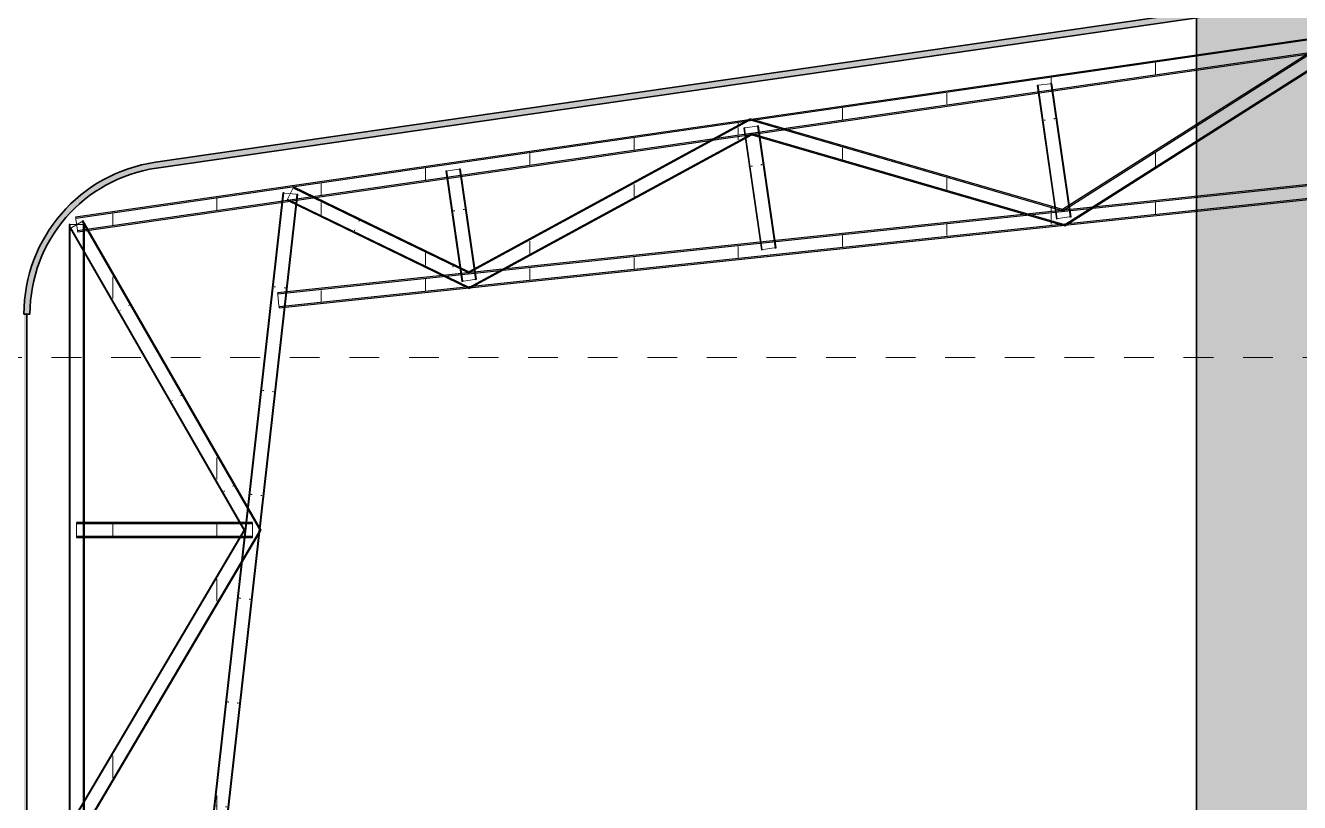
# Model space of a CAD drawing. Header units: metres. Extents: x 3 to 183, y -124 to 10.
# Drawn here: x 169.459 to 173.736, y 2.506 to 5.114 of the extents above; entities that cross this region are included whole.
import ezdxf

# ---------------------------------------------------------------- set-up
doc = ezdxf.new("R2010")
doc.units = ezdxf.units.M
doc.linetypes.add('Centre', pattern=[0.03175, 0.00635, -0.00475, 0.0159, -0.00475])
for name, color, linetype, lineweight in [('A-FLOR-LEVL', 7, 'Continuous', 9), ('A-GENM', 7, 'Continuous', 9), ('A-ROOF', 7, 'Continuous', 9), ('I-WALL', 7, 'Continuous', 9)]:
    doc.layers.add(name, color=color, linetype=linetype, lineweight=lineweight)
pattern_1 = [(90, (99.052, 0), (-0.35, 2e-17), [])]

# ---------------------------------------------------------------- blocks, each defined once
blk = doc.blocks.new('FP_550-Elevación 03')
at = {"layer": 'A-GENM', "color": 116, "true_color": 0x008040}
blk.add_line((93.3539, 4.491), (93.3532, 4.491), dxfattribs=at)
blk = doc.blocks.new('FP_551-Elevación 03')
at = {"layer": 'A-GENM', "color": 116, "true_color": 0x008040}
blk.add_line((93.4046, 4.4976), (93.4038, 4.4976), dxfattribs=at)
blk = doc.blocks.new('FP_552-Elevación 03')
at = {"layer": 'A-GENM', "color": 116, "true_color": 0x008040}
blk.add_line((94.3528, 4.6414), (94.3522, 4.6414), dxfattribs=at)
blk = doc.blocks.new('FP_553-Elevación 03')
at = {"layer": 'A-GENM', "color": 116, "true_color": 0x008040}
blk.add_line((94.4038, 4.6478), (94.4032, 4.6479), dxfattribs=at)
blk = doc.blocks.new('FP_554-Elevación 03')
at = {"layer": 'A-GENM', "color": 116, "true_color": 0x008040}
for p, q in [((95.3355, 4.7959), (95.3352, 4.7959)), ((95.336, 4.7958), (95.3355, 4.7959)), ((95.3366, 4.7958), (95.336, 4.7958))]:
    blk.add_line(p, q, dxfattribs=at)
blk = doc.blocks.new('FP_555-Elevación 03')
at = {"layer": 'A-GENM', "color": 116, "true_color": 0x008040}
for p, q in [((95.3862, 4.8024), (95.3856, 4.8024)), ((95.3867, 4.8023), (95.3862, 4.8024)), ((95.387, 4.8023), (95.3867, 4.8023))]:
    blk.add_line(p, q, dxfattribs=at)
blk = doc.blocks.new('FP_556-Elevación 03')
at = {"layer": 'A-GENM', "color": 116, "true_color": 0x008040}
for p, q in [((92.1215, 3.4455), (92.1215, 4.3502)), ((92.1215, 2.5143), (92.1215, 3.3956)), ((92.1215, 1.4541), (92.1215, 2.2776)), ((92.1215, 0.5811), (92.1215, 1.4044)), ((92.1215, -0.5516), (92.1215, 0.072))]:
    blk.add_line(p, q, dxfattribs=at)
blk = doc.blocks.new('FP_557-Elevación 03')
at = {"layer": 'A-GENM', "color": 116, "true_color": 0x008040}
for p, q in [((92.7516, 4.2373), (92.7524, 4.2373)), ((92.7124, 3.8889), (92.7131, 3.889)), ((92.6731, 3.5406), (92.6738, 3.5406)), ((92.6338, 3.1922), (92.6346, 3.1922)), ((92.5945, 2.8438), (92.5953, 2.8438)), ((92.5552, 2.4955), (92.556, 2.4955)), ((92.516, 2.1471), (92.5167, 2.1471)), ((92.4767, 1.7987), (92.4774, 1.7987)), ((92.4774, 1.7987), (92.4777, 1.7987)), ((92.3981, 1.102), (92.3989, 1.102)), ((92.3588, 0.7536), (92.3596, 0.7536)), ((92.3196, 0.4052), (92.3203, 0.4052)), ((92.2803, 0.0569), (92.281, 0.0569)), ((92.241, -0.2915), (92.2418, -0.2915))]:
    blk.add_line(p, q, dxfattribs=at)
blk = doc.blocks.new('FP_558-Elevación 03')
at = {"layer": 'A-GENM', "color": 116, "true_color": 0x008040}
for p, q in [((92.8025, 4.2325), (92.8032, 4.2325)), ((92.7632, 3.8841), (92.764, 3.8842)), ((92.7239, 3.5358), (92.7247, 3.5358)), ((92.6846, 3.1874), (92.6854, 3.1874)), ((92.6454, 2.839), (92.6461, 2.839)), ((92.6061, 2.4906), (92.6068, 2.4906)), ((92.5668, 2.1423), (92.5676, 2.1423)), ((92.5275, 1.7939), (92.5283, 1.7939)), ((92.4882, 1.4455), (92.489, 1.4455)), ((92.449, 1.0971), (92.4497, 1.0971)), ((92.4097, 0.7487), (92.4104, 0.7488)), ((92.3704, 0.4004), (92.3712, 0.4004)), ((92.3311, 0.052), (92.3319, 0.052)), ((92.2918, -0.2964), (92.2926, -0.2964))]:
    blk.add_line(p, q, dxfattribs=at)
blk = doc.blocks.new('M_Cercha-Bodega - M_Cercha-Bodega-2112394-Elevación 03')
at = {"layer": 'A-GENM', "color": 8, "true_color": 0x808080}
for name in ['FP_554-Elevación 03', 'FP_555-Elevación 03', 'FP_552-Elevación 03', 'FP_553-Elevación 03', 'FP_550-Elevación 03', 'FP_551-Elevación 03', 'FP_556-Elevación 03', 'FP_557-Elevación 03', 'FP_558-Elevación 03']:
    blk.add_blockref(name, (0, 0), dxfattribs=at)
blk = doc.blocks.new('FP_570-Elevación 03')
at = {"layer": 'A-GENM', "color": 116, "true_color": 0x008040}
for p, q in [((92.2696, 4.1742), (92.2723, 4.1758)), ((92.4443, 3.8708), (92.4469, 3.8724)), ((92.619, 3.5674), (92.6216, 3.569))]:
    blk.add_line(p, q, dxfattribs=at)
blk = doc.blocks.new('FP_571-Elevación 03')
at = {"layer": 'A-GENM', "color": 116, "true_color": 0x008040}
for p, q in [((92.24, 4.1572), (92.2426, 4.1587)), ((92.4146, 3.8538), (92.4173, 3.8554)), ((92.5893, 3.5504), (92.5919, 3.552))]:
    blk.add_line(p, q, dxfattribs=at)
blk = doc.blocks.new('FP_574-Elevación 03')
at = {"layer": 'A-GENM', "color": 116, "true_color": 0x008040}
for p, q in [((93.3933, 4.4959), (93.3937, 4.496)), ((93.3937, 4.496), (93.3944, 4.4962)), ((93.3944, 4.4962), (93.3952, 4.4963)), ((93.3952, 4.4963), (93.3963, 4.4965)), ((93.3963, 4.4965), (93.3974, 4.4968))]:
    blk.add_line(p, q, dxfattribs=at)
blk = doc.blocks.new('FP_575-Elevación 03')
at = {"layer": 'A-GENM', "color": 116, "true_color": 0x008040}
for p, q in [((93.3605, 4.4913), (93.3616, 4.4915)), ((93.3616, 4.4915), (93.3626, 4.4917)), ((93.3626, 4.4917), (93.3635, 4.4919)), ((93.3635, 4.4919), (93.3642, 4.492)), ((93.3642, 4.492), (93.3646, 4.4921))]:
    blk.add_line(p, q, dxfattribs=at)
blk = doc.blocks.new('FP_576-Elevación 03')
at = {"layer": 'A-GENM', "color": 116, "true_color": 0x008040}
for p, q in [((94.3923, 4.6461), (94.3926, 4.6462)), ((94.3926, 4.6462), (94.3931, 4.6463)), ((94.3931, 4.6463), (94.3938, 4.6465)), ((94.3938, 4.6465), (94.3946, 4.6467)), ((94.3946, 4.6467), (94.3955, 4.6469)), ((94.3955, 4.6469), (94.3965, 4.647))]:
    blk.add_line(p, q, dxfattribs=at)
blk = doc.blocks.new('FP_577-Elevación 03')
at = {"layer": 'A-GENM', "color": 116, "true_color": 0x008040}
for p, q in [((94.3596, 4.6414), (94.3606, 4.6416)), ((94.3606, 4.6416), (94.3615, 4.6418)), ((94.3615, 4.6418), (94.3623, 4.642)), ((94.3623, 4.642), (94.3629, 4.6421)), ((94.3629, 4.6421), (94.3634, 4.6422)), ((94.3634, 4.6422), (94.3637, 4.6423))]:
    blk.add_line(p, q, dxfattribs=at)
blk = doc.blocks.new('FP_578-Elevación 03')
at = {"layer": 'A-GENM', "color": 116, "true_color": 0x008040}
for p, q in [((95.3754, 4.8005), (95.3755, 4.8006)), ((95.3755, 4.8006), (95.3758, 4.8007)), ((95.3758, 4.8007), (95.3761, 4.8008)), ((95.3761, 4.8008), (95.3766, 4.8009)), ((95.3766, 4.8009), (95.3771, 4.801)), ((95.3771, 4.801), (95.3776, 4.8012)), ((95.3776, 4.8012), (95.3783, 4.8013)), ((95.3783, 4.8013), (95.3789, 4.8015)), ((95.3789, 4.8015), (95.3796, 4.8016))]:
    blk.add_line(p, q, dxfattribs=at)
blk = doc.blocks.new('FP_579-Elevación 03')
at = {"layer": 'A-GENM', "color": 116, "true_color": 0x008040}
for p, q in [((95.3428, 4.7956), (95.3434, 4.7957)), ((95.3434, 4.7957), (95.3441, 4.7959)), ((95.3441, 4.7959), (95.3447, 4.796)), ((95.3447, 4.796), (95.3453, 4.7962)), ((95.3453, 4.7962), (95.3458, 4.7963)), ((95.3458, 4.7963), (95.3462, 4.7964)), ((95.3462, 4.7964), (95.3465, 4.7965)), ((95.3465, 4.7965), (95.3468, 4.7966)), ((95.3468, 4.7966), (95.3469, 4.7967))]:
    blk.add_line(p, q, dxfattribs=at)
blk = doc.blocks.new('FP_580-Elevación 03')
at = {"layer": 'A-GENM', "color": 116, "true_color": 0x008040}
for p, q in [((93.0427, 4.4556), (93.044, 4.4583)), ((93.3577, 4.3029), (93.359, 4.3057))]:
    blk.add_line(p, q, dxfattribs=at)
blk = doc.blocks.new('FP_581-Elevación 03')
at = {"layer": 'A-GENM', "color": 116, "true_color": 0x008040}
for p, q in [((93.0277, 4.4248), (93.029, 4.4276)), ((93.3427, 4.2722), (93.3433, 4.2734))]:
    blk.add_line(p, q, dxfattribs=at)
blk = doc.blocks.new('FP_582-Elevación 03')
at = {"layer": 'A-GENM', "color": 116, "true_color": 0x008040}
for p, q in [((92.1215, 4.4275), (92.1215, 4.444)), ((92.1215, 4.3566), (92.1215, 4.4243)), ((92.1215, 3.4455), (92.1215, 4.3502)), ((92.1215, 3.3986), (92.1215, 3.4424)), ((92.1215, 2.5143), (92.1215, 3.3956)), ((92.1215, 2.4458), (92.1215, 2.508)), ((92.1215, 2.4222), (92.1215, 2.4428)), ((92.1215, 2.399), (92.1215, 2.4129)), ((92.1215, 2.2868), (92.1215, 2.396)), ((92.1215, 1.4541), (92.1215, 2.2776)), ((92.1215, 1.4073), (92.1215, 1.4512)), ((92.1215, 0.5811), (92.1215, 1.4044)), ((92.1215, 0.463), (92.1215, 0.5719)), ((92.1215, 0.4458), (92.1215, 0.4598)), ((92.1215, 0.4313), (92.1215, 0.4367)), ((92.1215, 0.0948), (92.1215, 0.4086)), ((92.1215, -0.5516), (92.1215, 0.072))]:
    blk.add_line(p, q, dxfattribs=at)
blk = doc.blocks.new('FP_583-Elevación 03')
at = {"layer": 'A-GENM', "color": 116, "true_color": 0x008040}
for p, q in [((92.7923, 4.2338), (92.7919, 4.2339)), ((92.793, 4.2336), (92.7923, 4.2338)), ((92.7939, 4.2335), (92.793, 4.2336)), ((92.7949, 4.2333), (92.7939, 4.2335)), ((92.796, 4.2332), (92.7949, 4.2333)), ((92.753, 3.8854), (92.7526, 3.8855)), ((92.7537, 3.8853), (92.753, 3.8854)), ((92.7546, 3.8851), (92.7537, 3.8853)), ((92.7556, 3.885), (92.7546, 3.8851)), ((92.7567, 3.8848), (92.7556, 3.885)), ((92.7137, 3.537), (92.7133, 3.5371)), ((92.7144, 3.5369), (92.7137, 3.537)), ((92.7153, 3.5367), (92.7144, 3.5369)), ((92.7163, 3.5366), (92.7153, 3.5367)), ((92.7174, 3.5364), (92.7163, 3.5366)), ((92.6744, 3.1886), (92.674, 3.1887)), ((92.6751, 3.1885), (92.6744, 3.1886)), ((92.676, 3.1884), (92.6751, 3.1885)), ((92.677, 3.1882), (92.676, 3.1884)), ((92.6782, 3.188), (92.677, 3.1882)), ((92.6352, 2.8403), (92.6347, 2.8404)), ((92.6358, 2.8401), (92.6352, 2.8403)), ((92.6367, 2.84), (92.6358, 2.8401)), ((92.6378, 2.8398), (92.6367, 2.84)), ((92.6389, 2.8396), (92.6378, 2.8398)), ((92.5959, 2.4919), (92.5955, 2.492)), ((92.5966, 2.4918), (92.5959, 2.4919)), ((92.5975, 2.4916), (92.5966, 2.4918)), ((92.5985, 2.4914), (92.5975, 2.4916)), ((92.5996, 2.4913), (92.5985, 2.4914)), ((92.5566, 2.1435), (92.5562, 2.1436)), ((92.5573, 2.1434), (92.5566, 2.1435)), ((92.5582, 2.1432), (92.5573, 2.1434)), ((92.5592, 2.1431), (92.5582, 2.1432)), ((92.5603, 2.1429), (92.5592, 2.1431)), ((92.5173, 1.7951), (92.5169, 1.7952)), ((92.518, 1.795), (92.5173, 1.7951)), ((92.5189, 1.7949), (92.518, 1.795)), ((92.5199, 1.7947), (92.5189, 1.7949)), ((92.521, 1.7945), (92.5199, 1.7947)), ((92.478, 1.4467), (92.4776, 1.4468)), ((92.4388, 1.0984), (92.4383, 1.0985)), ((92.4394, 1.0982), (92.4388, 1.0984)), ((92.4403, 1.0981), (92.4394, 1.0982)), ((92.4414, 1.0979), (92.4403, 1.0981)), ((92.4425, 1.0978), (92.4414, 1.0979)), ((92.3995, 0.75), (92.3991, 0.7501)), ((92.4002, 0.7499), (92.3995, 0.75)), ((92.401, 0.7497), (92.4002, 0.7499)), ((92.4021, 0.7496), (92.401, 0.7497)), ((92.4032, 0.7494), (92.4021, 0.7496)), ((92.3602, 0.4016), (92.3598, 0.4017)), ((92.3609, 0.4015), (92.3602, 0.4016)), ((92.3618, 0.4013), (92.3609, 0.4015)), ((92.3628, 0.4012), (92.3618, 0.4013)), ((92.3639, 0.401), (92.3628, 0.4012)), ((92.3209, 0.0532), (92.3205, 0.0533)), ((92.3216, 0.0531), (92.3209, 0.0532)), ((92.3225, 0.053), (92.3216, 0.0531)), ((92.3235, 0.0528), (92.3225, 0.053)), ((92.3246, 0.0526), (92.3235, 0.0528)), ((92.2816, -0.2951), (92.2812, -0.295)), ((92.2823, -0.2953), (92.2816, -0.2951)), ((92.2832, -0.2954), (92.2823, -0.2953)), ((92.2842, -0.2956), (92.2832, -0.2954)), ((92.2853, -0.2958), (92.2842, -0.2956))]:
    blk.add_line(p, q, dxfattribs=at)
blk = doc.blocks.new('FP_584-Elevación 03')
at = {"layer": 'A-GENM', "color": 116, "true_color": 0x008040}
for p, q in [((92.7601, 4.2371), (92.7589, 4.2373)), ((92.7611, 4.2369), (92.7601, 4.2371)), ((92.762, 4.2368), (92.7611, 4.2369)), ((92.7627, 4.2367), (92.762, 4.2368)), ((92.7631, 4.2366), (92.7627, 4.2367)), ((92.7208, 3.8887), (92.7197, 3.8889)), ((92.7218, 3.8886), (92.7208, 3.8887)), ((92.7227, 3.8884), (92.7218, 3.8886)), ((92.7234, 3.8883), (92.7227, 3.8884)), ((92.7238, 3.8882), (92.7234, 3.8883)), ((92.6815, 3.5404), (92.6804, 3.5405)), ((92.6825, 3.5402), (92.6815, 3.5404)), ((92.6834, 3.54), (92.6825, 3.5402)), ((92.6841, 3.5399), (92.6834, 3.54)), ((92.6845, 3.5398), (92.6841, 3.5399)), ((92.6422, 3.192), (92.6411, 3.1922)), ((92.6432, 3.1918), (92.6422, 3.192)), ((92.6441, 3.1917), (92.6432, 3.1918)), ((92.6448, 3.1915), (92.6441, 3.1917)), ((92.6452, 3.1914), (92.6448, 3.1915)), ((92.6029, 2.8436), (92.6018, 2.8438)), ((92.604, 2.8434), (92.6029, 2.8436)), ((92.6049, 2.8433), (92.604, 2.8434)), ((92.6055, 2.8432), (92.6049, 2.8433)), ((92.606, 2.8431), (92.6055, 2.8432)), ((92.5637, 2.4952), (92.5625, 2.4954)), ((92.5647, 2.4951), (92.5637, 2.4952)), ((92.5656, 2.4949), (92.5647, 2.4951)), ((92.5663, 2.4948), (92.5656, 2.4949)), ((92.5667, 2.4947), (92.5663, 2.4948)), ((92.5244, 2.1469), (92.5233, 2.147)), ((92.5254, 2.1467), (92.5244, 2.1469)), ((92.5263, 2.1466), (92.5254, 2.1467)), ((92.527, 2.1464), (92.5263, 2.1466)), ((92.5274, 2.1463), (92.527, 2.1464)), ((92.4851, 1.7985), (92.484, 1.7987)), ((92.4861, 1.7983), (92.4851, 1.7985)), ((92.487, 1.7982), (92.4861, 1.7983)), ((92.4877, 1.7981), (92.487, 1.7982)), ((92.4881, 1.798), (92.4877, 1.7981)), ((92.4458, 1.4501), (92.4447, 1.4503)), ((92.4468, 1.45), (92.4458, 1.4501)), ((92.4477, 1.4498), (92.4468, 1.45)), ((92.4484, 1.4497), (92.4477, 1.4498)), ((92.4488, 1.4496), (92.4484, 1.4497)), ((92.4065, 1.1018), (92.4054, 1.1019)), ((92.4076, 1.1016), (92.4065, 1.1018)), ((92.4085, 1.1014), (92.4076, 1.1016)), ((92.4091, 1.1013), (92.4085, 1.1014)), ((92.4096, 1.1012), (92.4091, 1.1013)), ((92.3673, 0.7534), (92.3661, 0.7536)), ((92.3683, 0.7532), (92.3673, 0.7534)), ((92.3692, 0.7531), (92.3683, 0.7532)), ((92.3699, 0.7529), (92.3692, 0.7531)), ((92.3703, 0.7529), (92.3699, 0.7529)), ((92.328, 0.405), (92.3269, 0.4052)), ((92.329, 0.4048), (92.328, 0.405)), ((92.3299, 0.4047), (92.329, 0.4048)), ((92.3306, 0.4046), (92.3299, 0.4047)), ((92.331, 0.4045), (92.3306, 0.4046)), ((92.2887, 0.0566), (92.2876, 0.0568)), ((92.2897, 0.0565), (92.2887, 0.0566)), ((92.2906, 0.0563), (92.2897, 0.0565)), ((92.2913, 0.0562), (92.2906, 0.0563)), ((92.2917, 0.0561), (92.2913, 0.0562)), ((92.2494, -0.2917), (92.2483, -0.2916)), ((92.2504, -0.2919), (92.2494, -0.2917)), ((92.2513, -0.292), (92.2504, -0.2919)), ((92.252, -0.2922), (92.2513, -0.292)), ((92.2524, -0.2923), (92.252, -0.2922))]:
    blk.add_line(p, q, dxfattribs=at)
blk = doc.blocks.new('M_Cercha-Bodega - M_Cercha-Bodega-V565-Elevación 03')
at = {"layer": 'A-GENM', "true_color": 0x008040}
h = blk.add_hatch(dxfattribs=at)
h.set_pattern_fill('FP_107', color=116, style=0, pattern_type=2)
h.set_pattern_definition(pattern_1)
h.paths.add_polyline_path([(92.098, 4.4273), (92.114, 4.4296), (92.1148, 4.4457), (92.1162, 4.4468), (92.1122, 4.4555), (92.117, 4.4582), (92.132, 4.4322), (92.7852, 4.5267), (92.7881, 4.5524), (92.7944, 4.5516), (92.7928, 4.5278), (92.8036, 4.5303), (92.8048, 4.5328), (92.81, 4.5303), (92.8298, 4.5332), (92.8323, 4.5474), (92.8378, 4.5468), (92.8363, 4.5341), (92.8758, 4.5398), (92.8214, 4.5671), (92.8214, 4.5696), (92.0927, 4.4642), (92.0969, 4.4349)])
h.paths.add_polyline_path([(92.1203, 4.4305), (92.1252, 4.4312), (92.1203, 4.4397)])
h.paths.add_polyline_path([(92.887, 4.5414), (93.3374, 4.6066), (93.3347, 4.625), (93.3411, 4.6255), (93.3437, 4.6075), (93.3806, 4.6128), (93.3787, 4.6314), (93.3843, 4.6314), (93.3869, 4.6138), (94.2408, 4.7373), (94.3353, 4.7886), (92.8271, 4.5705), (92.8687, 4.5503)])
h.paths.add_polyline_path([(94.259, 4.7399), (94.3373, 4.7513), (94.3346, 4.7697), (94.341, 4.7702), (94.3436, 4.7522), (94.3805, 4.7575), (94.3786, 4.7761), (94.3842, 4.7761), (94.3868, 4.7584), (94.4473, 4.7672), (94.3607, 4.7923), (94.3534, 4.7913), (94.3021, 4.7634)])
h.paths.add_polyline_path([(94.4625, 4.7694), (95.3221, 4.8937), (95.3195, 4.9122), (95.3258, 4.9126), (95.3284, 4.8946), (95.3653, 4.9), (95.3635, 4.9185), (95.3691, 4.9185), (95.3716, 4.9009), (95.8542, 4.9707), (95.8542, 5.0084), (94.377, 4.7942), (94.4324, 4.7781)])
h = blk.add_hatch(dxfattribs=at)
h.set_pattern_fill('FP_108', color=116, style=0, pattern_type=2)
h.set_pattern_definition(pattern_1)
h.paths.add_polyline_path([(93.3352, 4.2758), (93.3845, 4.281), (93.3826, 4.2943), (92.886, 4.5349), (92.8356, 4.5276), (92.8346, 4.5183), (93.3031, 4.2914)])
h.paths.add_polyline_path([(93.3908, 4.2816), (93.4051, 4.2833), (93.3895, 4.2909), (93.3907, 4.2823)])
h.paths.add_polyline_path([(93.4219, 4.2849), (93.4279, 4.2855), (93.4274, 4.2879), (93.4225, 4.2852)])
h.paths.add_polyline_path([(93.4343, 4.2862), (93.5202, 4.2959), (94.3387, 4.7418), (94.3378, 4.7449), (94.2429, 4.7312), (93.4337, 4.2903), (93.4342, 4.2869)])
h.paths.add_polyline_path([(95.2962, 4.4819), (95.3803, 4.4918), (95.3796, 4.4965), (94.4621, 4.7629), (94.3878, 4.7515), (94.389, 4.7453), (95.2578, 4.4931)])
h.paths.add_polyline_path([(95.3868, 4.4914), (95.3941, 4.4923), (95.3864, 4.4938), (95.3867, 4.4918)])
h.paths.add_polyline_path([(95.4147, 4.4943), (95.4238, 4.4958), (95.4232, 4.4998), (95.4169, 4.4958)])
h.paths.add_polyline_path([(95.4302, 4.496), (95.498, 4.5031), (95.8542, 4.7294), (95.8542, 4.7735), (95.4293, 4.5025), (95.4301, 4.4968)])
h.paths.add_polyline_path([(94.3448, 4.7441), (94.3477, 4.7463), (94.3447, 4.7448)])
h.paths.add_polyline_path([(94.382, 4.7473), (94.3805, 4.7511), (94.3733, 4.7498), (94.381, 4.7476)])
h = blk.add_hatch(dxfattribs=at)
h.set_pattern_fill('FP_107', color=116, style=0, pattern_type=2)
h.set_pattern_definition(pattern_1)
h.paths.add_polyline_path([(92.7745, 4.173), (92.7894, 4.1745), (92.7937, 4.2125), (92.7706, 4.21), (92.7717, 4.1996)])
h.paths.add_polyline_path([(92.7959, 4.1752), (93.3976, 4.2385), (93.3341, 4.2693), (92.8, 4.2123), (92.7986, 4.1996)])
h.paths.add_polyline_path([(93.4096, 4.2397), (93.4186, 4.2407), (93.5041, 4.2871), (93.4352, 4.2798), (93.4377, 4.2624), (93.4313, 4.2619), (93.4288, 4.2792), (93.3917, 4.2753), (93.3937, 4.256), (93.3881, 4.2558), (93.3854, 4.2747), (93.3466, 4.2702), (93.3945, 4.247)])
h.paths.add_polyline_path([(93.4351, 4.2424), (95.3881, 4.4486), (95.2957, 4.4754), (94.4407, 4.3856), (94.4432, 4.3681), (94.4369, 4.3676), (94.4344, 4.3849), (94.3973, 4.3807), (94.3992, 4.3617), (94.3936, 4.3617), (94.391, 4.3804), (93.5202, 4.2887), (93.4377, 4.2438)])
h.paths.add_polyline_path([(95.4072, 4.4497), (95.4152, 4.4505), (95.4859, 4.4954), (95.4312, 4.4888), (95.4336, 4.4722), (95.4273, 4.4717), (95.4248, 4.489), (95.3877, 4.4848), (95.3896, 4.4658), (95.384, 4.4658), (95.3814, 4.4844), (95.3124, 4.4772), (95.3905, 4.4545)])
h.paths.add_polyline_path([(95.4294, 4.452), (95.8542, 4.4967), (95.8542, 4.5341), (95.5001, 4.4969), (95.4315, 4.4533)])
h = blk.add_hatch(dxfattribs=at)
h.set_pattern_fill('FP_108', color=116, style=0, pattern_type=2)
h.set_pattern_definition(pattern_1)
h.paths.add_polyline_path([(92.2532, -0.5516), (92.2342, -0.4166), (92.219, -0.5516), (92.2388, -0.5516)])
h.paths.add_polyline_path([(92.2579, -0.5394), (92.4764, 1.3986), (92.4224, 1.2521), (92.3334, 0.463), (92.3493, 0.463), (92.3493, 0.4566), (92.3327, 0.4566), (92.3285, 0.4193), (92.3493, 0.4185), (92.3493, 0.413), (92.3277, 0.413), (92.2371, -0.3912), (92.2578, -0.5391)])
h.paths.add_polyline_path([(92.4253, 1.2786), (92.4799, 1.4294), (92.4801, 1.4317), (92.4514, 1.5096), (92.4452, 1.4544), (92.4611, 1.4544), (92.4611, 1.448), (92.4444, 1.448), (92.4412, 1.4107), (92.4611, 1.4096), (92.4611, 1.4044), (92.4395, 1.4044), (92.4282, 1.3037)])
h.paths.add_polyline_path([(92.4817, 1.4457), (92.7019, 3.399), (92.6556, 3.3204), (92.557, 2.4458), (92.5729, 2.4458), (92.5729, 2.4394), (92.5562, 2.4394), (92.552, 2.4021), (92.5729, 2.4013), (92.5729, 2.3958), (92.5513, 2.3958), (92.453, 1.5236), (92.4777, 1.4565)])
h.paths.add_polyline_path([(92.6573, 3.3359), (92.7037, 3.4144), (92.7048, 3.4245), (92.6734, 3.4789), (92.6697, 3.4455), (92.6856, 3.4455), (92.6856, 3.4391), (92.669, 3.4391), (92.6647, 3.4018), (92.6856, 3.401), (92.6856, 3.3955), (92.664, 3.3955), (92.6631, 3.3873)])
h.paths.add_polyline_path([(92.6949, 3.4203), (92.6949, 3.4203), (92.7043, 3.4203)])
h.paths.add_polyline_path([(92.706, 3.4351), (92.7887, 4.1681), (92.7752, 4.1666), (92.7706, 4.2164), (92.7944, 4.2189), (92.8277, 4.5146), (92.8089, 4.5237), (92.791, 4.5211), (92.6746, 3.4896), (92.6949, 3.4544)])
h.paths.add_polyline_path([(92.8285, 4.5213), (92.8291, 4.5266), (92.8201, 4.5253), (92.8252, 4.5229)])
h = blk.add_hatch(dxfattribs=at)
h.set_pattern_fill('FP_107', color=116, style=0, pattern_type=2)
h.set_pattern_definition(pattern_1)
h.paths.add_polyline_path([(92.2139, -0.54), (92.2307, -0.3913), (92.1203, 0.394), (92.1203, 0.126), (92.2132, -0.5353)])
h.paths.add_polyline_path([(92.114, 0.436), (92.114, 0.4566), (92.0953, 0.4574), (92.0953, 0.463), (92.114, 0.463), (92.114, 0.5423), (92.0767, 0.44), (92.1085, 0.4365)])
h.paths.add_polyline_path([(92.1203, 0.4519), (92.121, 0.4566), (92.1203, 0.4561), (92.1203, 0.4538)])
h.paths.add_polyline_path([(92.121, 0.463), (92.1244, 0.463), (92.4161, 1.2536), (92.432, 1.4044), (92.1203, 0.5596), (92.1203, 0.463)])
h.paths.add_polyline_path([(92.4372, 1.4404), (92.438, 1.448), (92.4344, 1.448), (92.4355, 1.445)])
h.paths.add_polyline_path([(92.432, 1.4544), (92.4388, 1.4544), (92.4465, 1.5228), (92.1235, 2.3958), (92.1203, 2.3958), (92.1203, 2.2992), (92.4225, 1.4803)])
h.paths.add_polyline_path([(92.114, 2.3164), (92.114, 2.3958), (92.0953, 2.3958), (92.0953, 2.4021), (92.114, 2.4021), (92.114, 2.4394), (92.0953, 2.4402), (92.0953, 2.4458), (92.114, 2.4458), (92.114, 2.489), (92.0767, 2.4259), (92.0767, 2.4175), (92.1098, 2.3279)])
h.paths.add_polyline_path([(92.1214, 2.4021), (92.1221, 2.4021), (92.1203, 2.4054), (92.1203, 2.4021)])
h.paths.add_polyline_path([(92.1203, 2.4265), (92.1271, 2.4394), (92.1203, 2.4394), (92.1203, 2.4271)])
h.paths.add_polyline_path([(92.1203, 2.4458), (92.1318, 2.4458), (92.6494, 3.3225), (92.6576, 3.3955), (92.6492, 3.3955), (92.1203, 2.4998), (92.1203, 2.4515)])
h.paths.add_polyline_path([(92.6571, 3.3355), (92.6573, 3.3359), (92.6629, 3.3873)])
h.paths.add_polyline_path([(92.6583, 3.4018), (92.6596, 3.4131), (92.6538, 3.4018)])
h.paths.add_polyline_path([(92.661, 3.4258), (92.6614, 3.4391), (92.6534, 3.4391), (92.6608, 3.4261)])
h.paths.add_polyline_path([(92.6631, 3.4455), (92.6633, 3.4455), (92.6681, 3.4882), (92.1275, 4.4251), (92.1203, 4.4241), (92.1203, 4.365), (92.6507, 3.4455), (92.6515, 3.4455)])
h.paths.add_polyline_path([(92.6695, 3.4455), (92.6697, 3.4455), (92.6709, 3.458)])
h.paths.add_polyline_path([(92.114, 4.376), (92.1129, 4.423), (92.0988, 4.4218), (92.0953, 4.4457), (92.0796, 4.4357), (92.1139, 4.3762)])
h = blk.add_hatch(dxfattribs=at)
h.set_pattern_fill('FP_107', color=116, style=0, pattern_type=2)
h.set_pattern_definition(pattern_1)
h.paths.add_polyline_path([(92.1203, 3.4018), (92.6456, 3.4018), (92.6567, 3.4206), (92.646, 3.4391), (92.1203, 3.4391), (92.1203, 3.4227)])
h.paths.add_polyline_path([(92.608, 3.4206), (92.608, 3.4206), (92.6515, 3.4206)])
at = {"layer": 'A-GENM', "lineweight": 25}
for p, q in [((99.0484, 5.4769), (92.0918, 4.4705)), ((92.0922, 4.4673), (99.0488, 5.4737)), ((99.0551, 5.4306), (92.0985, 4.4242)), ((92.0989, 4.421), (99.0555, 5.4274)), ((96.3366, 5.0875), (95.405, 4.4958)), ((95.4055, 4.4923), (96.337, 5.084)), ((96.3423, 5.0356), (95.4123, 4.4449)), ((95.4128, 4.4414), (96.3426, 5.0321)), ((95.369, 4.9193), (95.3658, 4.9189)), ((95.3658, 4.9189), (95.4305, 4.4717)), ((95.4336, 4.4722), (95.369, 4.9193)), ((95.3226, 4.9126), (95.3195, 4.9122)), ((95.3195, 4.9122), (95.3842, 4.465)), ((95.3873, 4.4655), (95.3226, 4.9126)), ((98.3724, 4.8052), (92.7699, 4.2164)), ((92.7703, 4.2132), (98.3727, 4.8021)), ((94.3565, 4.8002), (93.4123, 4.2869)), ((93.4124, 4.2833), (94.3568, 4.7967)), ((95.405, 4.4958), (94.3565, 4.8002)), ((94.3568, 4.7967), (95.4055, 4.4923)), ((98.3773, 4.7587), (92.7748, 4.1698)), ((92.7752, 4.1666), (98.3776, 4.7555)), ((94.3619, 4.7498), (93.4135, 4.2343)), ((94.3378, 4.7702), (94.3346, 4.7697)), ((94.3346, 4.7697), (94.3938, 4.3609)), ((94.3969, 4.3614), (94.3378, 4.7702)), ((95.4123, 4.4449), (94.3619, 4.7498)), ((94.3841, 4.7769), (94.381, 4.7764)), ((94.381, 4.7764), (94.4401, 4.3676)), ((94.4432, 4.3681), (94.3841, 4.7769)), ((93.4136, 4.2307), (94.3623, 4.7464)), ((94.3623, 4.7464), (95.4128, 4.4414)), ((93.3379, 4.6255), (93.3347, 4.625)), ((93.3347, 4.625), (93.3882, 4.2552)), ((93.3914, 4.2557), (93.3379, 4.6255)), ((93.3842, 4.6322), (93.3811, 4.6318)), ((93.3811, 4.6318), (93.4346, 4.2619)), ((93.4377, 4.2624), (93.3842, 4.6322)), ((92.7881, 4.5524), (92.2114, -0.5622)), ((92.2145, -0.5626), (92.7912, 4.552)), ((92.8346, 4.5471), (92.2579, -0.5674)), ((92.2611, -0.5678), (92.8378, 4.5468)), ((92.7912, 4.552), (92.7881, 4.5524)), ((92.8238, 4.5721), (92.8224, 4.5692)), ((92.8224, 4.5692), (93.4124, 4.2833)), ((93.4123, 4.2869), (92.8238, 4.5721)), ((92.8378, 4.5468), (92.8346, 4.5471)), ((92.8034, 4.5299), (92.802, 4.5271)), ((92.802, 4.5271), (93.4136, 4.2307)), ((93.4135, 4.2343), (92.8034, 4.5299)), ((92.0918, 4.4705), (92.0922, 4.4673)), ((92.117, 4.4582), (92.1143, 4.4566)), ((92.1143, 4.4566), (92.7109, 3.4203)), ((92.7145, 3.4203), (92.117, 4.4582)), ((95.3842, 4.465), (95.3873, 4.4655)), ((95.4305, 4.4717), (95.4336, 4.4722)), ((92.0735, 4.4457), (92.0703, 4.4457)), ((92.0703, 4.4457), (92.0703, -0.565)), ((92.0735, -0.565), (92.0735, 4.4457)), ((92.0764, 4.4349), (92.0737, 4.4333)), ((92.0737, 4.4333), (92.6567, 3.4206)), ((92.6603, 3.4206), (92.0764, 4.4349)), ((92.0985, 4.4242), (92.0989, 4.421)), ((92.1203, 4.4457), (92.1172, 4.4457)), ((92.1172, 4.4457), (92.1172, -0.565)), ((92.1203, -0.565), (92.1203, 4.4457)), ((94.4401, 4.3676), (94.4432, 4.3681)), ((94.3938, 4.3609), (94.3969, 4.3614)), ((93.3882, 4.2552), (93.3914, 4.2557)), ((93.4346, 4.2619), (93.4377, 4.2624)), ((92.7699, 4.2164), (92.7703, 4.2132)), ((92.7748, 4.1698), (92.7752, 4.1666)), ((92.0953, 3.4455), (92.0953, 3.4423)), ((92.6856, 3.4455), (92.0953, 3.4455)), ((92.0953, 3.4423), (92.6856, 3.4423)), ((92.6856, 3.4423), (92.6856, 3.4455)), ((92.6567, 3.4206), (92.0678, 2.4233)), ((92.0713, 2.423), (92.6603, 3.4206)), ((92.0953, 3.3986), (92.0953, 3.3955)), ((92.6856, 3.3986), (92.0953, 3.3986)), ((92.0953, 3.3955), (92.6856, 3.3955)), ((92.7109, 3.4203), (92.1194, 2.4186)), ((92.1229, 2.4183), (92.7145, 3.4203)), ((92.6856, 3.3955), (92.6856, 3.3986))]:
    blk.add_line(p, q, dxfattribs=at)
at = {"layer": 'A-GENM', "color": 8, "true_color": 0x808080}
for p, q in [((95.3258, 4.9131), (95.3627, 4.9184)), ((95.3627, 4.9184), (95.3658, 4.9189)), ((95.3226, 4.9126), (95.3258, 4.9131)), ((94.3378, 4.7702), (94.3409, 4.7706)), ((94.3409, 4.7706), (94.3778, 4.776)), ((94.3778, 4.776), (94.381, 4.7764)), ((93.3379, 4.6255), (93.341, 4.626)), ((93.341, 4.626), (93.3779, 4.6313)), ((93.3779, 4.6313), (93.3811, 4.6318)), ((92.7912, 4.552), (92.7944, 4.5516)), ((92.7944, 4.5516), (92.8314, 4.5475)), ((92.821, 4.5663), (92.8048, 4.5328)), ((92.821, 4.5663), (92.8224, 4.5692)), ((92.8314, 4.5475), (92.8346, 4.5471)), ((92.8034, 4.5299), (92.8048, 4.5328)), ((92.1115, 4.455), (92.0792, 4.4364)), ((92.0927, 4.4642), (92.0922, 4.4673)), ((92.098, 4.4273), (92.0927, 4.4642)), ((92.1115, 4.455), (92.1143, 4.4566)), ((95.3905, 4.4659), (95.3873, 4.4655)), ((95.4274, 4.4713), (95.3905, 4.4659)), ((95.4305, 4.4717), (95.4274, 4.4713)), ((92.0735, 4.4457), (92.0767, 4.4457)), ((92.0764, 4.4349), (92.0792, 4.4364)), ((92.0767, 4.4457), (92.114, 4.4457)), ((92.0985, 4.4242), (92.098, 4.4273)), ((92.114, 4.4457), (92.1172, 4.4457)), ((94.437, 4.3672), (94.4001, 4.3618)), ((94.4401, 4.3676), (94.437, 4.3672)), ((94.4001, 4.3618), (94.3969, 4.3614)), ((93.3945, 4.2561), (93.3914, 4.2557)), ((93.4314, 4.2615), (93.3945, 4.2561)), ((93.4346, 4.2619), (93.4314, 4.2615)), ((92.7706, 4.21), (92.7703, 4.2132)), ((92.7745, 4.173), (92.7706, 4.21)), ((92.7748, 4.1698), (92.7745, 4.173)), ((92.0953, 3.4391), (92.0953, 3.4423)), ((92.0953, 3.4018), (92.0953, 3.4391)), ((92.6856, 3.4423), (92.6856, 3.4391)), ((92.6856, 3.4391), (92.6856, 3.4018)), ((92.0953, 3.3986), (92.0953, 3.4018)), ((92.6856, 3.4018), (92.6856, 3.3986))]:
    blk.add_line(p, q, dxfattribs=at)
for points in [[(92.6605, 3.4206), (92.6604, 3.4206), (92.6603, 3.4206), (92.6603, 3.4206)], [(92.7109, 3.4203), (92.7109, 3.4203), (92.7108, 3.4203), (92.7107, 3.4203)]]:
    blk.add_open_spline(points, degree=3, dxfattribs=at)
for name in ['FP_579-Elevación 03', 'FP_578-Elevación 03', 'FP_577-Elevación 03', 'FP_576-Elevación 03', 'FP_575-Elevación 03', 'FP_574-Elevación 03', 'FP_580-Elevación 03', 'FP_582-Elevación 03', 'FP_581-Elevación 03', 'FP_584-Elevación 03', 'FP_583-Elevación 03', 'FP_571-Elevación 03', 'FP_570-Elevación 03']:
    blk.add_blockref(name, (0, 0), dxfattribs=at)
blk = doc.blocks.new('FP_594-Elevación 03')
at = {"layer": 'A-GENM', "color": 116, "true_color": 0x008040}
blk.add_line((93.3539, 4.491), (93.3532, 4.491), dxfattribs=at)
blk = doc.blocks.new('FP_595-Elevación 03')
at = {"layer": 'A-GENM', "color": 116, "true_color": 0x008040}
blk.add_line((93.4046, 4.4976), (93.4038, 4.4976), dxfattribs=at)
blk = doc.blocks.new('FP_596-Elevación 03')
at = {"layer": 'A-GENM', "color": 116, "true_color": 0x008040}
blk.add_line((94.3528, 4.6414), (94.3522, 4.6414), dxfattribs=at)
blk = doc.blocks.new('FP_597-Elevación 03')
at = {"layer": 'A-GENM', "color": 116, "true_color": 0x008040}
blk.add_line((94.4038, 4.6478), (94.4032, 4.6479), dxfattribs=at)
blk = doc.blocks.new('FP_598-Elevación 03')
at = {"layer": 'A-GENM', "color": 116, "true_color": 0x008040}
for p, q in [((95.3355, 4.7959), (95.3352, 4.7959)), ((95.336, 4.7958), (95.3355, 4.7959)), ((95.3366, 4.7958), (95.336, 4.7958))]:
    blk.add_line(p, q, dxfattribs=at)
blk = doc.blocks.new('FP_599-Elevación 03')
at = {"layer": 'A-GENM', "color": 116, "true_color": 0x008040}
for p, q in [((95.3862, 4.8024), (95.3856, 4.8024)), ((95.3867, 4.8023), (95.3862, 4.8024)), ((95.387, 4.8023), (95.3867, 4.8023))]:
    blk.add_line(p, q, dxfattribs=at)
blk = doc.blocks.new('FP_600-Elevación 03')
at = {"layer": 'A-GENM', "color": 116, "true_color": 0x008040}
for p, q in [((92.1215, 3.4455), (92.1215, 4.3502)), ((92.1215, 2.5143), (92.1215, 3.3956)), ((92.1215, 1.4541), (92.1215, 2.2776)), ((92.1215, 0.5811), (92.1215, 1.4044)), ((92.1215, -0.5516), (92.1215, 0.072))]:
    blk.add_line(p, q, dxfattribs=at)
blk = doc.blocks.new('FP_601-Elevación 03')
at = {"layer": 'A-GENM', "color": 116, "true_color": 0x008040}
for p, q in [((92.7516, 4.2373), (92.7524, 4.2373)), ((92.7124, 3.8889), (92.7131, 3.889)), ((92.6731, 3.5406), (92.6738, 3.5406)), ((92.6338, 3.1922), (92.6346, 3.1922)), ((92.5945, 2.8438), (92.5953, 2.8438)), ((92.5552, 2.4955), (92.556, 2.4955)), ((92.516, 2.1471), (92.5167, 2.1471)), ((92.4767, 1.7987), (92.4774, 1.7987)), ((92.4774, 1.7987), (92.4777, 1.7987)), ((92.3981, 1.102), (92.3989, 1.102)), ((92.3588, 0.7536), (92.3596, 0.7536)), ((92.3196, 0.4052), (92.3203, 0.4052)), ((92.2803, 0.0569), (92.281, 0.0569)), ((92.241, -0.2915), (92.2418, -0.2915))]:
    blk.add_line(p, q, dxfattribs=at)
blk = doc.blocks.new('FP_602-Elevación 03')
at = {"layer": 'A-GENM', "color": 116, "true_color": 0x008040}
for p, q in [((92.8025, 4.2325), (92.8032, 4.2325)), ((92.7632, 3.8841), (92.764, 3.8842)), ((92.7239, 3.5358), (92.7247, 3.5358)), ((92.6846, 3.1874), (92.6854, 3.1874)), ((92.6454, 2.839), (92.6461, 2.839)), ((92.6061, 2.4906), (92.6068, 2.4906)), ((92.5668, 2.1423), (92.5676, 2.1423)), ((92.5275, 1.7939), (92.5283, 1.7939)), ((92.4882, 1.4455), (92.489, 1.4455)), ((92.449, 1.0971), (92.4497, 1.0971)), ((92.4097, 0.7487), (92.4104, 0.7488)), ((92.3704, 0.4004), (92.3712, 0.4004)), ((92.3311, 0.052), (92.3319, 0.052)), ((92.2918, -0.2964), (92.2926, -0.2964))]:
    blk.add_line(p, q, dxfattribs=at)
blk = doc.blocks.new('M_Cercha-Bodega - M_Cercha-Bodega-V591-Elevación 03')
at = {"layer": 'A-GENM', "color": 8, "true_color": 0x808080}
for name in ['FP_598-Elevación 03', 'FP_599-Elevación 03', 'FP_596-Elevación 03', 'FP_597-Elevación 03', 'FP_594-Elevación 03', 'FP_595-Elevación 03', 'FP_600-Elevación 03', 'FP_601-Elevación 03', 'FP_602-Elevación 03']:
    blk.add_blockref(name, (0, 0), dxfattribs=at)
blk = doc.blocks.new('YADRAN_LASQUEMAS_ARQ_MO_006_E02_rvt-4-Elevación 03')
at = {"layer": 'A-ROOF', "true_color": 0x9a9a9a}
blk.add_hatch(color=253, dxfattribs=at).paths.add_polyline_path([(91.9239, 4.1451), (91.9387, 4.1451), (91.9449, 4.2233), (91.9652, 4.3038), (91.9937, 4.3719), (92.035, 4.4385), (92.0919, 4.5025), (92.1464, 4.5483), (92.2195, 4.591), (92.2883, 4.6182), (92.363, 4.6352), (99.2254, 5.6279), (99.2254, 5.6482), (92.3601, 4.655), (92.2883, 4.6393), (92.2137, 4.6104), (92.1551, 4.5783), (92.0963, 4.5343), (92.0434, 4.4809), (92.0004, 4.4235), (91.9634, 4.3541), (91.9395, 4.2901), (91.9239, 4.2183), (91.9187, 4.1451)])
at = {"layer": 'I-WALL', "true_color": 0x9a9a9a}
blk.add_hatch(color=253, dxfattribs=at).paths.add_polyline_path([(99.0152, 1.2738), (99.2005, 1.2738), (99.2005, 5.6243), (95.8542, 5.1402), (95.8542, 1.2738), (98.9934, 1.2738)])
h = blk.add_hatch(color=253, dxfattribs=at)
h.paths.add_polyline_path([(91.9187, -0.565), (91.9287, -0.565), (91.9287, -0.5144), (91.9187, -0.5121), (91.9187, -0.5246)])
h.paths.add_polyline_path([(91.9287, -0.5144), (91.9287, 4.1451), (91.9187, 4.1451), (91.9187, -0.5121), (91.9211, -0.5126)])
at = {"layer": 'A-ROOF', "lineweight": 35}
for p, q in [((99.2254, 5.6482), (92.3601, 4.655)), ((92.363, 4.6352), (99.2005, 5.6243)), ((91.9187, 4.1451), (91.9387, 4.1451))]:
    blk.add_line(p, q, dxfattribs=at)
for radius in [0.5152, 0.4952]:
    blk.add_arc((92.4339, 4.1451), radius, 98.2318, 180, dxfattribs=at)
at = {"layer": 'I-WALL', "lineweight": 35}
for p, q in [((95.8542, 5.1402), (95.8542, 1.2738)), ((91.9287, 4.1451), (91.9187, 4.1451)), ((91.9287, -0.565), (91.9287, 4.1451))]:
    blk.add_line(p, q, dxfattribs=at)
at = {"layer": 'A-GENM', "color": 8, "lineweight": 9, "true_color": 0x808080}
for name in ['M_Cercha-Bodega - M_Cercha-Bodega-V565-Elevación 03', 'M_Cercha-Bodega - M_Cercha-Bodega-2112394-Elevación 03', 'M_Cercha-Bodega - M_Cercha-Bodega-V591-Elevación 03']:
    blk.add_blockref(name, (0, 0), dxfattribs=at)

msp = doc.modelspace()

# ---------------------------------------------------------------- linework, layer by layer
at = {"layer": 'A-FLOR-LEVL', "color": 253, "linetype": 'Centre', "true_color": 0xaaaaaa}
msp.add_line((152.9469, 4), (180.3032, 4), dxfattribs=at)

# ---------------------------------------------------------------- block references
at = {"lineweight": 5}
msp.add_blockref('YADRAN_LASQUEMAS_ARQ_MO_006_E02_rvt-4-Elevación 03', (77.5357, 0), dxfattribs=at)

doc.saveas('drawing.dxf')
